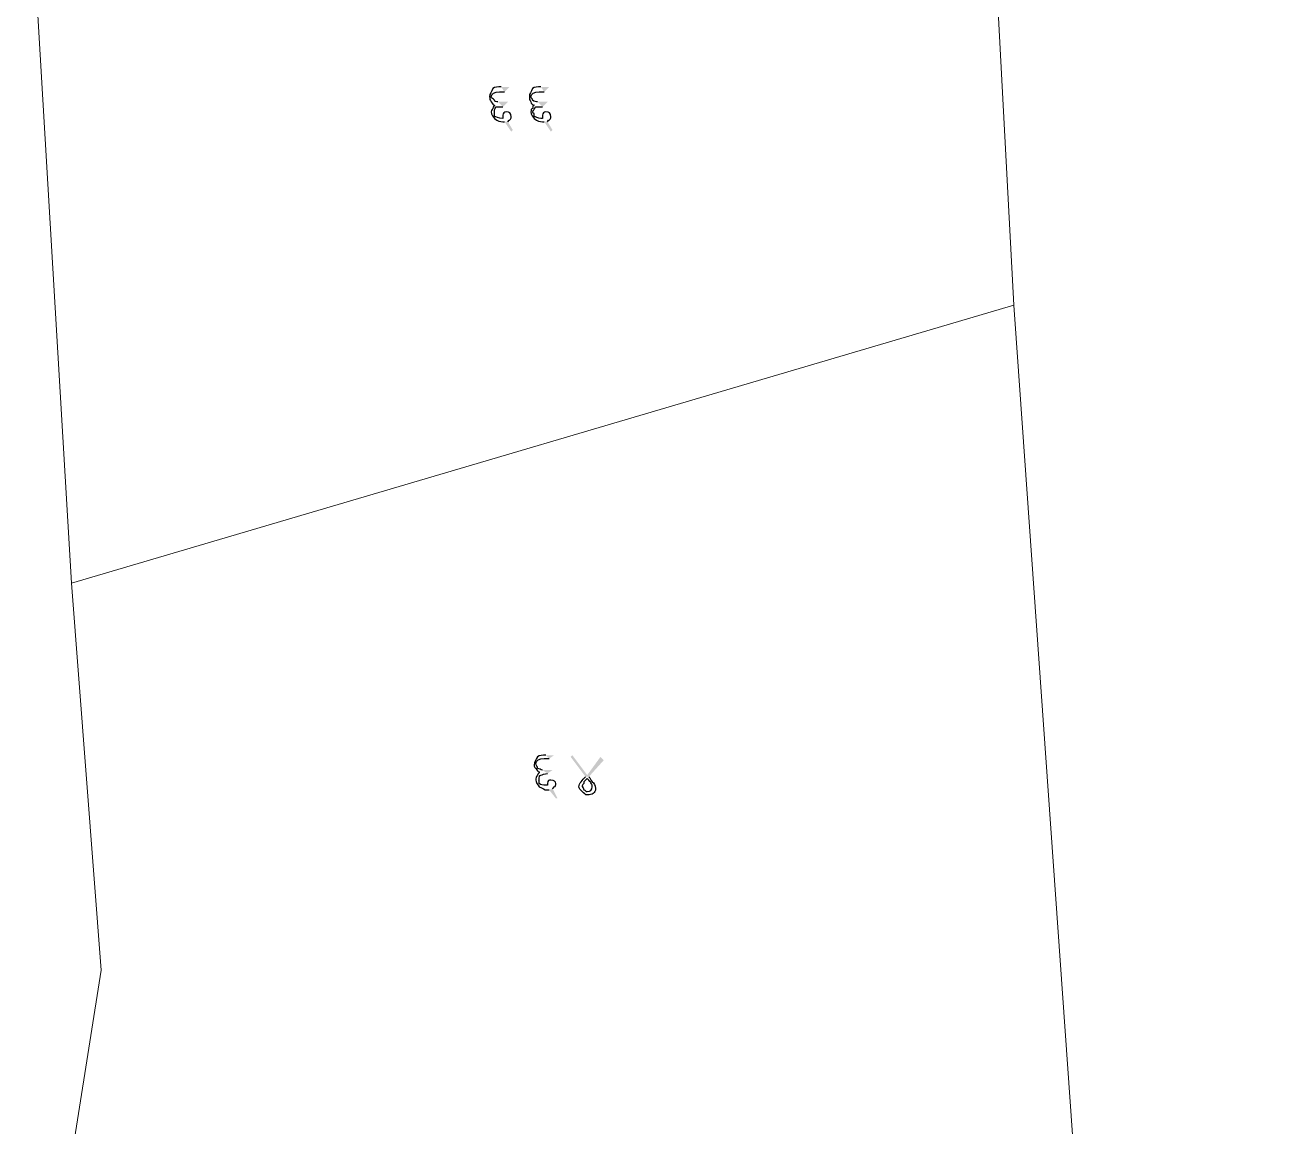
# Model space of a CAD drawing. Header units: inches. Extents: x -9985691 to 3643, y -3269800 to 4788.
# Drawn here: x -4982838 to -4982210, y -3259169 to -3258614 of the extents above; entities that cross this region are included whole.
import ezdxf

# ---------------------------------------------------------------- set-up
doc = ezdxf.new("R2010")
doc.units = ezdxf.units.IN
doc.header["$LTSCALE"] = 2
doc.header["$MEASUREMENT"] = 0
doc.layers.add('PDF_Geometry', color=7, linetype='CONTINUOUS')
doc.layers.add('PDF_Solid Fills', color=7, linetype='CONTINUOUS')

msp = doc.modelspace()

# ---------------------------------------------------------------- hatches: boundary and pattern name
at = {"layer": 'PDF_Solid Fills', "transparency": 33554559}
h = msp.add_hatch(color=256, dxfattribs=at)
h.paths.add_polyline_path([(-4982596.1, -3258647.98), (-4982593.6, -3258645.48), (-4982597.77, -3258645.48)], flags=0)
h.paths.add_polyline_path([(-4982596.1, -3258662.98), (-4982592.77, -3258667.98), (-4982591.93, -3258667.15), (-4982594.43, -3258662.98)], flags=0)
h.paths.add_polyline_path([(-4982596.93, -3258655.48), (-4982594.43, -3258652.98), (-4982599.43, -3258652.98)], flags=0)
h.paths.add_polyline_path([(-4982576.1, -3258647.98), (-4982573.6, -3258645.48), (-4982577.77, -3258645.48)], flags=0)
h.paths.add_polyline_path([(-4982576.1, -3258662.98), (-4982572.77, -3258667.98), (-4982571.93, -3258667.15), (-4982574.43, -3258662.98)], flags=0)
h.paths.add_polyline_path([(-4982576.93, -3258655.48), (-4982574.43, -3258652.98), (-4982579.43, -3258652.98)], flags=0)
h = msp.add_hatch(color=256, dxfattribs=at)
h.paths.add_polyline_path([(-4982573.6, -3258983.82), (-4982571.1, -3258982.15), (-4982575.27, -3258982.15)], flags=0)
h.paths.add_polyline_path([(-4982573.6, -3258999.65), (-4982570.26, -3259003.82), (-4982569.43, -3259003.82), (-4982571.93, -3258998.82)], flags=0)
h.paths.add_polyline_path([(-4982574.43, -3258991.32), (-4982571.93, -3258989.65), (-4982576.93, -3258989.65)], flags=0)
h.paths.add_polyline_path([(-4982555.26, -3258992.98), (-4982562.76, -3258982.98), (-4982561.93, -3258982.15), (-4982554.43, -3258992.15), (-4982547.76, -3258982.98), (-4982546.1, -3258984.65), (-4982553.6, -3258992.98)], flags=0)

# ---------------------------------------------------------------- linework, layer by layer
at = {"layer": 'PDF_Geometry', "lineweight": 9}
for points in [[(-4982184.43, -3258020.48), (-4982159.43, -3258350.48), (-4982134.43, -3258750.48), (-4982124.43, -3258745.48), (-4981774.43, -3258600.48), (-4981799.43, -3258740.48), (-4981769.43, -3258820.48), (-4982084.43, -3258950.48), (-4982069.43, -3259200.48), (-4982084.43, -3259210.48), (-4982229.43, -3259310.48), (-4982304.43, -3259440.48), (-4982309.43, -3259345.48), (-4982309.43, -3259180.48), (-4982339.43, -3258755.48), (-4982359.43, -3258380.48), (-4982379.43, -3258030.48), (-4982464.43, -3257705.48), (-4982254.43, -3257625.48)], [(-4982184.43, -3258020.48), (-4982159.43, -3258350.48), (-4982134.43, -3258750.48), (-4982124.43, -3258745.48), (-4981774.43, -3258600.48), (-4981799.43, -3258740.48), (-4981769.43, -3258820.48), (-4982084.43, -3258950.48), (-4982069.43, -3259200.48), (-4982084.43, -3259210.48), (-4982229.43, -3259310.48), (-4982304.43, -3259440.48), (-4982309.43, -3259345.48), (-4982309.43, -3259180.48), (-4982339.43, -3258755.48), (-4982359.43, -3258380.48), (-4982379.43, -3258030.48), (-4982464.43, -3257705.48), (-4982254.43, -3257625.48)], [(-4982339.43, -3258755.48), (-4982814.43, -3258895.48), (-4982834.43, -3258555.48), (-4982359.43, -3258380.48)], [(-4982339.43, -3258755.48), (-4982814.43, -3258895.48), (-4982834.43, -3258555.48), (-4982359.43, -3258380.48)], [(-4982829.43, -3259280.48), (-4982799.43, -3259090.48), (-4982814.43, -3258895.48), (-4982339.43, -3258755.48), (-4982309.43, -3259180.48)], [(-4982829.43, -3259280.48), (-4982799.43, -3259090.48), (-4982814.43, -3258895.48), (-4982339.43, -3258755.48), (-4982309.43, -3259180.48)]]:
    msp.add_lwpolyline(points, close=True, dxfattribs=at)
msp.add_lwpolyline([(-4982834.43, -3258555.48), (-4982814.43, -3258895.48), (-4982799.43, -3259090.48), (-4982829.43, -3259280.48), (-4983024.43, -3259340.48), (-4983254.43, -3259400.48), (-4983354.43, -3259480.48), (-4983489.43, -3259585.48), (-4983549.43, -3259515.48), (-4983504.43, -3259415.48), (-4983409.43, -3259395.48), (-4983384.43, -3259360.48), (-4983334.43, -3259370.48), (-4983299.43, -3259335.48), (-4983299.43, -3259035.48), (-4983259.43, -3258940.48), (-4983249.43, -3258795.48), (-4983224.43, -3258685.48), (-4983239.43, -3258500.48)], dxfattribs=at)
msp.add_lwpolyline([(-4982834.43, -3258555.48), (-4982814.43, -3258895.48), (-4982799.43, -3259090.48), (-4982829.43, -3259280.48), (-4983024.43, -3259340.48), (-4983254.43, -3259400.48), (-4983354.43, -3259480.48), (-4983489.43, -3259585.48), (-4983549.43, -3259515.48), (-4983504.43, -3259415.48), (-4983409.43, -3259395.48), (-4983384.43, -3259360.48), (-4983334.43, -3259370.48), (-4983299.43, -3259335.48), (-4983299.43, -3259035.48), (-4983259.43, -3258940.48), (-4983249.43, -3258795.48), (-4983224.43, -3258685.48), (-4983239.43, -3258500.48)], dxfattribs=at)
at = {"layer": 'PDF_Geometry', "lineweight": 25}
for points in [[(-4982601.93, -3258646.31), (-4982602.77, -3258647.98), (-4982603.6, -3258648.81), (-4982603.6, -3258650.48)], [(-4982602.77, -3258650.48), (-4982602.77, -3258648.81), (-4982601.1, -3258647.98), (-4982598.6, -3258647.98)], [(-4982597.77, -3258645.48), (-4982599.43, -3258645.48), (-4982601.1, -3258645.48), (-4982601.93, -3258646.31)], [(-4982598.6, -3258647.98), (-4982598.6, -3258647.98), (-4982597.77, -3258647.98), (-4982596.93, -3258647.98)], [(-4982596.93, -3258647.98), (-4982596.93, -3258647.98), (-4982596.1, -3258647.98), (-4982596.1, -3258647.98)], [(-4982581.93, -3258646.31), (-4982582.77, -3258647.98), (-4982583.6, -3258648.81), (-4982583.6, -3258650.48)], [(-4982582.77, -3258650.48), (-4982582.77, -3258648.81), (-4982581.1, -3258647.98), (-4982578.6, -3258647.98)], [(-4982577.77, -3258645.48), (-4982579.43, -3258645.48), (-4982581.1, -3258645.48), (-4982581.93, -3258646.31)], [(-4982578.6, -3258647.98), (-4982578.6, -3258647.98), (-4982577.77, -3258647.98), (-4982576.93, -3258647.98)], [(-4982576.93, -3258647.98), (-4982576.93, -3258647.98), (-4982576.1, -3258647.98), (-4982576.1, -3258647.98)], [(-4982603.6, -3258650.48), (-4982603.6, -3258651.31), (-4982603.6, -3258652.15), (-4982602.77, -3258652.98)], [(-4982601.1, -3258652.15), (-4982601.93, -3258651.31), (-4982602.77, -3258651.31), (-4982602.77, -3258650.48)], [(-4982602.77, -3258652.98), (-4982601.93, -3258653.81), (-4982601.93, -3258654.65), (-4982601.1, -3258654.65)], [(-4982599.43, -3258652.98), (-4982600.27, -3258652.98), (-4982601.1, -3258652.98), (-4982601.1, -3258652.15)], [(-4982583.6, -3258650.48), (-4982583.6, -3258651.31), (-4982583.6, -3258652.15), (-4982582.77, -3258652.98)], [(-4982581.93, -3258652.15), (-4982581.93, -3258651.31), (-4982582.77, -3258651.31), (-4982582.77, -3258650.48)], [(-4982582.77, -3258652.98), (-4982582.77, -3258653.81), (-4982581.93, -3258654.65), (-4982581.1, -3258654.65)], [(-4982579.43, -3258652.98), (-4982580.27, -3258652.98), (-4982581.1, -3258652.98), (-4982581.93, -3258652.15)], [(-4982601.93, -3258656.31), (-4982601.93, -3258656.31), (-4982602.77, -3258657.15), (-4982602.77, -3258657.98)], [(-4982602.77, -3258657.98), (-4982602.77, -3258659.65), (-4982601.93, -3258660.48), (-4982601.1, -3258661.31)], [(-4982601.1, -3258654.65), (-4982601.1, -3258654.65), (-4982601.93, -3258655.48), (-4982601.93, -3258656.31)], [(-4982601.1, -3258657.98), (-4982601.1, -3258657.15), (-4982601.1, -3258656.31), (-4982600.27, -3258655.48)], [(-4982601.1, -3258658.81), (-4982601.1, -3258658.81), (-4982601.1, -3258658.81), (-4982601.1, -3258657.98)], [(-4982601.1, -3258660.48), (-4982601.1, -3258659.65), (-4982601.1, -3258659.65), (-4982601.1, -3258658.81)], [(-4982596.93, -3258661.31), (-4982599.43, -3258661.31), (-4982600.27, -3258660.48), (-4982601.1, -3258660.48)], [(-4982600.27, -3258655.48), (-4982599.43, -3258655.48), (-4982598.6, -3258655.48), (-4982596.93, -3258655.48)], [(-4982595.27, -3258657.98), (-4982596.1, -3258657.98), (-4982596.93, -3258658.81), (-4982596.93, -3258659.65)], [(-4982596.93, -3258659.65), (-4982596.93, -3258659.65), (-4982596.93, -3258660.48), (-4982596.93, -3258660.48)], [(-4982596.93, -3258660.48), (-4982596.93, -3258660.48), (-4982596.93, -3258661.31), (-4982596.93, -3258661.31)], [(-4982592.77, -3258660.48), (-4982592.77, -3258658.81), (-4982593.6, -3258657.98), (-4982595.27, -3258657.98)], [(-4982593.6, -3258662.15), (-4982592.77, -3258661.31), (-4982592.77, -3258661.31), (-4982592.77, -3258660.48)], [(-4982581.93, -3258656.31), (-4982582.77, -3258656.31), (-4982582.77, -3258657.15), (-4982582.77, -3258657.98)], [(-4982582.77, -3258657.98), (-4982582.77, -3258659.65), (-4982581.93, -3258660.48), (-4982581.1, -3258661.31)], [(-4982581.1, -3258654.65), (-4982581.93, -3258654.65), (-4982581.93, -3258655.48), (-4982581.93, -3258656.31)], [(-4982581.93, -3258657.98), (-4982581.1, -3258657.15), (-4982581.1, -3258656.31), (-4982580.27, -3258655.48)], [(-4982581.1, -3258658.81), (-4982581.1, -3258658.81), (-4982581.93, -3258658.81), (-4982581.93, -3258657.98)], [(-4982581.1, -3258660.48), (-4982581.1, -3258659.65), (-4982581.1, -3258659.65), (-4982581.1, -3258658.81)], [(-4982577.77, -3258661.31), (-4982579.43, -3258661.31), (-4982580.27, -3258660.48), (-4982581.1, -3258660.48)], [(-4982580.27, -3258655.48), (-4982579.43, -3258655.48), (-4982578.6, -3258655.48), (-4982576.93, -3258655.48)], [(-4982575.27, -3258657.98), (-4982576.1, -3258657.98), (-4982576.93, -3258658.81), (-4982576.93, -3258659.65)], [(-4982576.93, -3258659.65), (-4982576.93, -3258659.65), (-4982576.93, -3258660.48), (-4982576.93, -3258660.48)], [(-4982576.93, -3258660.48), (-4982576.93, -3258660.48), (-4982576.93, -3258661.31), (-4982576.93, -3258661.31)], [(-4982572.77, -3258660.48), (-4982572.77, -3258658.81), (-4982573.6, -3258657.98), (-4982575.27, -3258657.98)], [(-4982573.6, -3258662.15), (-4982572.77, -3258661.31), (-4982572.77, -3258661.31), (-4982572.77, -3258660.48)], [(-4982601.1, -3258661.31), (-4982599.43, -3258662.98), (-4982598.6, -3258662.98), (-4982596.93, -3258662.98)], [(-4982596.93, -3258662.98), (-4982596.1, -3258662.98), (-4982596.1, -3258662.98), (-4982596.1, -3258662.98)], [(-4982594.43, -3258662.98), (-4982593.6, -3258662.15), (-4982593.6, -3258662.15), (-4982593.6, -3258662.15)], [(-4982581.1, -3258661.31), (-4982579.43, -3258662.98), (-4982578.6, -3258662.98), (-4982576.93, -3258662.98)], [(-4982576.93, -3258661.31), (-4982576.93, -3258661.31), (-4982576.93, -3258661.31), (-4982577.77, -3258661.31)], [(-4982576.93, -3258662.98), (-4982576.1, -3258662.98), (-4982576.1, -3258662.98), (-4982576.1, -3258662.98)], [(-4982574.43, -3258662.98), (-4982574.43, -3258662.15), (-4982573.6, -3258662.15), (-4982573.6, -3258662.15)], [(-4982579.43, -3258982.98), (-4982580.27, -3258983.82), (-4982581.1, -3258985.48), (-4982581.1, -3258987.15)], [(-4982581.1, -3258987.15), (-4982581.1, -3258987.98), (-4982581.1, -3258987.98), (-4982580.27, -3258988.82)], [(-4982580.27, -3258986.32), (-4982580.27, -3258984.65), (-4982578.6, -3258983.82), (-4982576.1, -3258983.82)], [(-4982579.43, -3258988.82), (-4982579.43, -3258987.98), (-4982580.27, -3258987.15), (-4982580.27, -3258986.32)], [(-4982575.27, -3258982.15), (-4982576.93, -3258982.15), (-4982578.6, -3258982.15), (-4982579.43, -3258982.98)], [(-4982576.1, -3258983.82), (-4982576.1, -3258983.82), (-4982575.27, -3258983.82), (-4982574.43, -3258983.82)], [(-4982574.43, -3258983.82), (-4982574.43, -3258983.82), (-4982573.6, -3258983.82), (-4982573.6, -3258983.82)], [(-4982580.27, -3258988.82), (-4982579.43, -3258989.65), (-4982579.43, -3258990.48), (-4982578.6, -3258990.48)], [(-4982579.43, -3258992.15), (-4982580.27, -3258992.98), (-4982580.27, -3258993.82), (-4982580.27, -3258994.65)], [(-4982576.93, -3258989.65), (-4982577.77, -3258989.65), (-4982578.6, -3258988.82), (-4982579.43, -3258988.82)], [(-4982578.6, -3258990.48), (-4982578.6, -3258991.32), (-4982579.43, -3258991.32), (-4982579.43, -3258992.15)], [(-4982578.6, -3258994.65), (-4982578.6, -3258992.98), (-4982578.6, -3258992.15), (-4982577.77, -3258992.15)], [(-4982577.77, -3258992.15), (-4982576.93, -3258992.15), (-4982576.1, -3258991.32), (-4982574.43, -3258991.32)], [(-4982558.6, -3258997.98), (-4982558.6, -3258996.32), (-4982556.93, -3258994.65), (-4982555.26, -3258992.98)], [(-4982553.6, -3258992.98), (-4982552.76, -3258993.82), (-4982552.76, -3258994.65), (-4982551.93, -3258995.48)], [(-4982580.27, -3258994.65), (-4982580.27, -3258995.48), (-4982579.43, -3258997.15), (-4982578.6, -3258997.98)], [(-4982578.6, -3258995.48), (-4982578.6, -3258994.65), (-4982579.43, -3258994.65), (-4982578.6, -3258994.65)], [(-4982578.6, -3258996.32), (-4982578.6, -3258996.32), (-4982578.6, -3258996.32), (-4982578.6, -3258995.48)], [(-4982575.27, -3258997.15), (-4982576.93, -3258997.15), (-4982577.77, -3258997.15), (-4982578.6, -3258996.32)], [(-4982578.6, -3258997.98), (-4982576.93, -3258998.82), (-4982576.1, -3258999.65), (-4982574.43, -3258999.65)], [(-4982574.43, -3258997.15), (-4982574.43, -3258997.15), (-4982574.43, -3258997.15), (-4982575.27, -3258997.15)], [(-4982572.77, -3258994.65), (-4982573.6, -3258994.65), (-4982574.43, -3258994.65), (-4982574.43, -3258996.32)], [(-4982574.43, -3258996.32), (-4982574.43, -3258996.32), (-4982574.43, -3258997.15), (-4982574.43, -3258997.15)], [(-4982574.43, -3258999.65), (-4982573.6, -3258999.65), (-4982573.6, -3258999.65), (-4982573.6, -3258999.65)], [(-4982570.26, -3258996.32), (-4982570.26, -3258995.48), (-4982571.1, -3258994.65), (-4982572.77, -3258994.65)], [(-4982571.93, -3258998.82), (-4982571.93, -3258998.82), (-4982571.1, -3258998.82), (-4982571.1, -3258997.98)], [(-4982571.1, -3258997.98), (-4982570.26, -3258997.98), (-4982570.26, -3258997.15), (-4982570.26, -3258996.32)], [(-4982556.93, -3259000.48), (-4982557.76, -3258999.65), (-4982558.6, -3258998.82), (-4982558.6, -3258997.98)], [(-4982556.1, -3258996.32), (-4982556.93, -3258997.15), (-4982556.93, -3258997.15), (-4982556.93, -3258997.98)], [(-4982556.93, -3258997.98), (-4982556.93, -3258997.98), (-4982556.1, -3258998.82), (-4982556.1, -3258999.65)], [(-4982554.43, -3258993.82), (-4982554.43, -3258993.82), (-4982555.26, -3258994.65), (-4982556.1, -3258995.48)], [(-4982556.1, -3258995.48), (-4982556.1, -3258995.48), (-4982556.1, -3258995.48), (-4982556.1, -3258996.32)], [(-4982556.1, -3258999.65), (-4982555.26, -3258999.65), (-4982555.26, -3259000.48), (-4982554.43, -3259000.48)], [(-4982553.6, -3258994.65), (-4982553.6, -3258994.65), (-4982554.43, -3258993.82), (-4982554.43, -3258993.82)], [(-4982554.43, -3259000.48), (-4982552.76, -3259000.48), (-4982551.93, -3258999.65), (-4982551.93, -3258997.98)], [(-4982550.26, -3258998.82), (-4982550.26, -3259001.32), (-4982551.93, -3259002.15), (-4982554.43, -3259002.15)], [(-4982552.76, -3258995.48), (-4982552.76, -3258995.48), (-4982553.6, -3258995.48), (-4982553.6, -3258994.65)], [(-4982551.93, -3258997.15), (-4982551.93, -3258997.15), (-4982552.76, -3258996.32), (-4982552.76, -3258995.48)], [(-4982551.93, -3258995.48), (-4982551.1, -3258996.32), (-4982550.26, -3258997.15), (-4982550.26, -3258998.82)], [(-4982551.93, -3258997.98), (-4982551.93, -3258997.98), (-4982551.93, -3258997.98), (-4982551.93, -3258997.15)], [(-4982554.43, -3259002.15), (-4982555.26, -3259002.15), (-4982556.1, -3259001.32), (-4982556.93, -3259000.48)]]:
    msp.add_open_spline(points, degree=3, dxfattribs=at)

doc.saveas('drawing.dxf')
